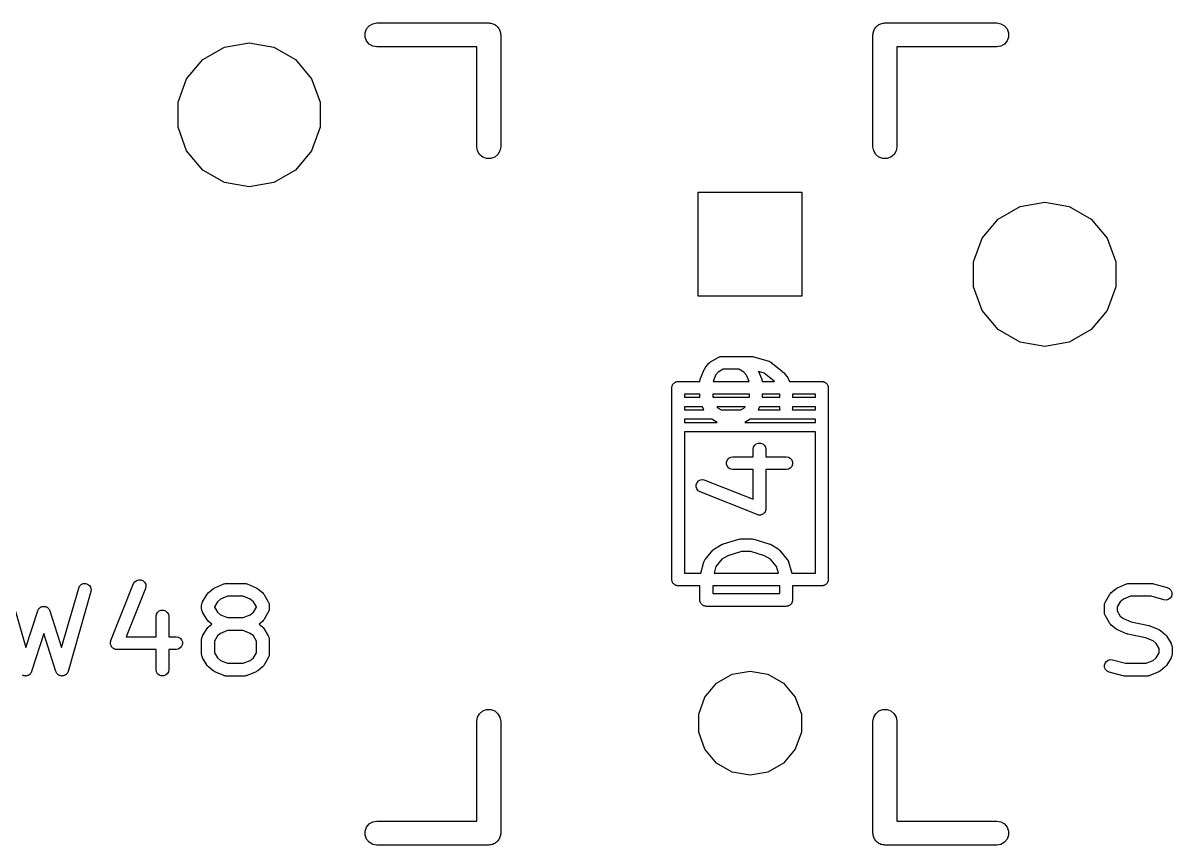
# Model space of a CAD drawing. Extents: x 47 to 330, y -254 to -153.
# Drawn here: x 189.57 to 207.84, y -226.54 to -213.46 of the extents above; entities that cross this region are included whole.
import ezdxf

# ---------------------------------------------------------------- set-up
doc = ezdxf.new("R2010")
doc.units = 0
doc.header["$MEASUREMENT"] = 0
doc.layers.add('BLACK', color=7, linetype='CONTINUOUS')

msp = doc.modelspace()

# ---------------------------------------------------------------- linework, layer by layer
at = {"layer": 'Black'}
for p, q in [((195.009, -213.617), (195.032, -213.555)), ((195.032, -213.555), (195.075, -213.504)), ((195.075, -213.504), (195.132, -213.471)), ((195.132, -213.471), (195.197, -213.459)), ((195.197, -213.459), (196.975, -213.459)), ((196.975, -213.459), (196.991, -213.462)), ((196.991, -213.462), (197.008, -213.462)), ((197.008, -213.462), (197.024, -213.468)), ((197.024, -213.468), (197.04, -213.471)), ((197.04, -213.471), (197.055, -213.479)), ((197.055, -213.479), (197.07, -213.485)), ((197.07, -213.485), (197.083, -213.496)), ((197.083, -213.496), (197.097, -213.504)), ((197.097, -213.504), (197.108, -213.517)), ((197.108, -213.517), (197.121, -213.528)), ((197.121, -213.528), (197.129, -213.542)), ((197.129, -213.542), (197.14, -213.555)), ((197.14, -213.555), (197.146, -213.57)), ((197.146, -213.57), (197.154, -213.585)), ((197.154, -213.585), (197.157, -213.601)), ((203.093, -213.601), (203.096, -213.585)), ((203.096, -213.585), (203.104, -213.57)), ((203.104, -213.57), (203.11, -213.555)), ((203.11, -213.555), (203.121, -213.542)), ((203.121, -213.542), (203.129, -213.528)), ((203.129, -213.528), (203.142, -213.517)), ((203.142, -213.517), (203.153, -213.504)), ((203.153, -213.504), (203.167, -213.496)), ((203.167, -213.496), (203.18, -213.485)), ((203.18, -213.485), (203.195, -213.479)), ((203.195, -213.479), (203.21, -213.471)), ((203.21, -213.471), (203.226, -213.468)), ((203.226, -213.468), (203.242, -213.462)), ((203.242, -213.462), (203.259, -213.462)), ((203.259, -213.462), (203.275, -213.459)), ((203.275, -213.459), (205.053, -213.459)), ((205.053, -213.459), (205.118, -213.471)), ((205.118, -213.471), (205.175, -213.504)), ((205.175, -213.504), (205.218, -213.555)), ((205.218, -213.555), (205.241, -213.617)), ((195.009, -213.683), (195.009, -213.617)), ((195.032, -213.745), (195.009, -213.683)), ((195.075, -213.796), (195.032, -213.745)), ((197.157, -213.601), (197.163, -213.617)), ((197.163, -213.617), (197.163, -213.634)), ((197.163, -213.634), (197.165, -213.65)), ((197.165, -213.65), (197.165, -215.428)), ((203.084, -213.65), (203.087, -213.634)), ((203.084, -215.428), (203.084, -213.65)), ((203.087, -213.617), (203.093, -213.601)), ((203.087, -213.634), (203.087, -213.617)), ((205.218, -213.745), (205.175, -213.796)), ((205.241, -213.683), (205.218, -213.745)), ((205.241, -213.617), (205.241, -213.683)), ((192.427, -214.041), (192.773, -213.842)), ((192.773, -213.842), (193.165, -213.773)), ((193.165, -213.773), (193.557, -213.842)), ((193.557, -213.842), (193.903, -214.041)), ((195.132, -213.829), (195.075, -213.796)), ((195.197, -213.84), (195.132, -213.829)), ((196.784, -213.84), (195.197, -213.84)), ((196.784, -215.428), (196.784, -213.84)), ((205.053, -213.84), (203.465, -213.84)), ((203.465, -213.84), (203.465, -215.428)), ((205.118, -213.829), (205.053, -213.84)), ((205.175, -213.796), (205.118, -213.829)), ((192.171, -214.346), (192.427, -214.041)), ((193.903, -214.041), (194.159, -214.346)), ((192.035, -214.721), (192.171, -214.346)), ((194.159, -214.346), (194.295, -214.721)), ((192.035, -215.119), (192.035, -214.721)), ((194.295, -214.721), (194.295, -215.119)), ((192.171, -215.494), (192.035, -215.119)), ((194.295, -215.119), (194.159, -215.494)), ((192.427, -215.799), (192.171, -215.494)), ((194.159, -215.494), (193.903, -215.799)), ((196.796, -215.493), (196.784, -215.428)), ((196.829, -215.55), (196.796, -215.493)), ((196.88, -215.593), (196.829, -215.55)), ((196.942, -215.616), (196.88, -215.593)), ((197.07, -215.593), (197.008, -215.616)), ((197.121, -215.55), (197.07, -215.593)), ((197.154, -215.493), (197.121, -215.55)), ((197.165, -215.428), (197.154, -215.493)), ((203.096, -215.493), (203.084, -215.428)), ((203.129, -215.55), (203.096, -215.493)), ((203.18, -215.593), (203.129, -215.55)), ((203.242, -215.616), (203.18, -215.593)), ((203.37, -215.593), (203.308, -215.616)), ((203.421, -215.55), (203.37, -215.593)), ((203.454, -215.493), (203.421, -215.55)), ((203.465, -215.428), (203.454, -215.493)), ((197.008, -215.616), (196.942, -215.616)), ((203.308, -215.616), (203.242, -215.616)), ((192.773, -215.998), (192.427, -215.799)), ((193.903, -215.799), (193.557, -215.998)), ((193.165, -216.067), (192.773, -215.998)), ((193.557, -215.998), (193.165, -216.067)), ((200.304, -217.805), (200.304, -216.154)), ((200.304, -216.154), (201.956, -216.154)), ((201.956, -216.154), (201.956, -217.805)), ((205.423, -216.382), (205.815, -216.313)), ((205.815, -216.313), (206.207, -216.382)), ((205.077, -216.581), (205.423, -216.382)), ((206.207, -216.382), (206.553, -216.581)), ((204.821, -216.886), (205.077, -216.581)), ((206.553, -216.581), (206.809, -216.886)), ((204.685, -217.261), (204.821, -216.886)), ((206.809, -216.886), (206.945, -217.261)), ((204.685, -217.659), (204.685, -217.261)), ((206.945, -217.261), (206.945, -217.659)), ((204.821, -218.034), (204.685, -217.659)), ((206.945, -217.659), (206.809, -218.034)), ((201.956, -217.805), (200.304, -217.805)), ((205.077, -218.339), (204.821, -218.034)), ((206.809, -218.034), (206.553, -218.339)), ((205.423, -218.538), (205.077, -218.339)), ((206.553, -218.339), (206.207, -218.538)), ((205.815, -218.607), (205.423, -218.538)), ((206.207, -218.538), (205.815, -218.607)), ((200.417, -218.947), (200.477, -218.874)), ((200.477, -218.874), (200.49, -218.863)), ((200.49, -218.863), (200.503, -218.852)), ((200.503, -218.852), (200.624, -218.78)), ((200.624, -218.78), (200.633, -218.776)), ((200.633, -218.776), (200.642, -218.771)), ((200.642, -218.771), (200.65, -218.77)), ((200.65, -218.77), (200.657, -218.767)), ((200.657, -218.767), (200.667, -218.767)), ((200.667, -218.767), (200.676, -218.765)), ((200.676, -218.765), (201.16, -218.765)), ((201.16, -218.765), (201.175, -218.768)), ((201.175, -218.768), (201.189, -218.77)), ((201.189, -218.77), (201.431, -218.842)), ((201.431, -218.842), (201.433, -218.843)), ((201.433, -218.843), (201.435, -218.843)), ((201.435, -218.843), (201.449, -218.851)), ((201.449, -218.851), (201.463, -218.858)), ((201.463, -218.858), (201.464, -218.859)), ((201.464, -218.859), (201.466, -218.86)), ((201.466, -218.86), (201.647, -219.005)), ((200.341, -219.118), (200.401, -218.973)), ((200.401, -218.973), (200.409, -218.96)), ((200.409, -218.96), (200.417, -218.947)), ((200.583, -219.065), (200.542, -219.164)), ((200.623, -219.018), (200.583, -219.065)), ((200.705, -218.968), (200.623, -219.018)), ((200.951, -218.968), (200.705, -218.968)), ((201.033, -219.018), (200.951, -218.968)), ((201.072, -219.065), (201.033, -219.018)), ((201.114, -219.164), (201.072, -219.065)), ((201.354, -219.031), (201.267, -219.005)), ((201.267, -219.005), (201.314, -219.118)), ((201.512, -219.157), (201.354, -219.031)), ((201.647, -219.005), (201.654, -219.013)), ((201.654, -219.013), (201.662, -219.02)), ((201.662, -219.02), (201.722, -219.092)), ((199.887, -219.248), (199.89, -219.24)), ((199.887, -219.257), (199.887, -219.248)), ((199.89, -219.24), (199.892, -219.231)), ((199.892, -219.231), (199.896, -219.224)), ((199.896, -219.224), (199.899, -219.215)), ((199.899, -219.215), (199.905, -219.208)), ((199.905, -219.208), (199.909, -219.201)), ((199.909, -219.201), (199.916, -219.195)), ((199.916, -219.195), (199.922, -219.188)), ((199.922, -219.188), (199.929, -219.184)), ((199.929, -219.184), (199.936, -219.178)), ((199.936, -219.178), (199.945, -219.175)), ((199.945, -219.175), (199.952, -219.171)), ((199.952, -219.171), (199.961, -219.169)), ((199.961, -219.169), (199.969, -219.166)), ((199.969, -219.166), (199.978, -219.166)), ((199.978, -219.166), (199.987, -219.164)), ((199.987, -219.164), (200.333, -219.164)), ((200.333, -219.152), (200.336, -219.138)), ((200.333, -219.155), (200.333, -219.152)), ((200.333, -219.157), (200.333, -219.155)), ((200.333, -219.164), (200.333, -219.157)), ((200.336, -219.138), (200.339, -219.122)), ((200.339, -219.122), (200.34, -219.12)), ((200.34, -219.12), (200.341, -219.118)), ((200.542, -219.164), (201.114, -219.164)), ((201.314, -219.118), (201.315, -219.12)), ((201.315, -219.12), (201.316, -219.122)), ((201.316, -219.122), (201.319, -219.138)), ((201.319, -219.138), (201.322, -219.152)), ((201.322, -219.152), (201.322, -219.155)), ((201.322, -219.155), (201.322, -219.157)), ((201.322, -219.157), (201.322, -219.164)), ((201.322, -219.164), (201.518, -219.164)), ((201.518, -219.164), (201.512, -219.157)), ((201.722, -219.092), (201.73, -219.105)), ((201.73, -219.105), (201.738, -219.118)), ((201.738, -219.118), (201.757, -219.164)), ((201.757, -219.164), (202.273, -219.164)), ((202.273, -219.164), (202.282, -219.166)), ((202.282, -219.166), (202.291, -219.166)), ((202.291, -219.166), (202.299, -219.169)), ((202.299, -219.169), (202.308, -219.171)), ((202.308, -219.171), (202.315, -219.175)), ((202.315, -219.175), (202.324, -219.178)), ((202.324, -219.178), (202.331, -219.184)), ((202.331, -219.184), (202.338, -219.188)), ((202.338, -219.188), (202.344, -219.195)), ((202.344, -219.195), (202.351, -219.201)), ((202.351, -219.201), (202.355, -219.208)), ((202.355, -219.208), (202.361, -219.215)), ((202.361, -219.215), (202.364, -219.224)), ((202.364, -219.224), (202.368, -219.231)), ((202.368, -219.231), (202.37, -219.24)), ((202.37, -219.24), (202.373, -219.248)), ((202.373, -219.248), (202.373, -219.257)), ((199.885, -219.266), (199.887, -219.257)), ((199.885, -222.314), (199.885, -219.266)), ((200.333, -219.368), (200.089, -219.368)), ((200.089, -219.368), (200.089, -219.415)), ((200.089, -219.415), (200.13, -219.415)), ((200.13, -219.415), (200.333, -219.415)), ((200.333, -219.415), (200.333, -219.368)), ((200.536, -219.368), (200.536, -219.415)), ((201.119, -219.368), (200.536, -219.368)), ((200.536, -219.415), (201.119, -219.415)), ((201.119, -219.415), (201.119, -219.368)), ((201.322, -219.368), (201.322, -219.415)), ((201.603, -219.368), (201.322, -219.368)), ((201.322, -219.415), (201.603, -219.415)), ((201.603, -219.415), (201.603, -219.368)), ((201.806, -219.368), (201.806, -219.415)), ((202.171, -219.368), (201.806, -219.368)), ((201.806, -219.415), (202.171, -219.415)), ((202.171, -219.415), (202.171, -219.368)), ((202.373, -219.257), (202.375, -219.266)), ((202.375, -219.266), (202.375, -222.314)), ((200.13, -219.565), (200.089, -219.565)), ((200.089, -219.565), (200.089, -219.615)), ((200.089, -219.615), (200.394, -219.615)), ((200.373, -219.565), (200.13, -219.565)), ((200.394, -219.615), (200.373, -219.565)), ((200.604, -219.565), (200.623, -219.587)), ((201.051, -219.565), (200.604, -219.565)), ((200.623, -219.587), (200.669, -219.615)), ((200.669, -219.615), (200.986, -219.615)), ((200.986, -219.615), (201.033, -219.587)), ((201.033, -219.587), (201.051, -219.565)), ((201.282, -219.565), (201.261, -219.615)), ((201.261, -219.615), (201.607, -219.615)), ((201.603, -219.565), (201.282, -219.565)), ((201.603, -219.593), (201.603, -219.565)), ((201.607, -219.615), (201.603, -219.593)), ((201.806, -219.593), (201.802, -219.615)), ((201.802, -219.615), (202.171, -219.615)), ((201.806, -219.565), (201.806, -219.593)), ((202.171, -219.565), (201.806, -219.565)), ((202.171, -219.615), (202.171, -219.565)), ((200.089, -219.765), (200.089, -219.815)), ((200.524, -219.765), (200.089, -219.765)), ((200.608, -219.815), (200.524, -219.765)), ((201.131, -219.765), (201.047, -219.815)), ((202.171, -219.765), (201.131, -219.765)), ((202.171, -219.815), (202.171, -219.765)), ((200.089, -219.815), (200.608, -219.815)), ((200.089, -219.965), (200.089, -222.212)), ((202.171, -219.965), (200.089, -219.965)), ((201.047, -219.815), (202.171, -219.815)), ((202.171, -222.212), (202.171, -219.965)), ((201.203, -220.18), (201.23, -220.158)), ((201.23, -220.158), (201.264, -220.146)), ((201.264, -220.146), (201.299, -220.146)), ((201.299, -220.146), (201.332, -220.158)), ((201.332, -220.158), (201.359, -220.18)), ((201.18, -220.246), (201.186, -220.211)), ((201.18, -220.362), (201.18, -220.246)), ((201.186, -220.211), (201.203, -220.18)), ((201.359, -220.18), (201.377, -220.211)), ((201.377, -220.211), (201.383, -220.246)), ((201.383, -220.246), (201.383, -220.362)), ((200.758, -220.446), (200.77, -220.413)), ((200.758, -220.481), (200.758, -220.446)), ((200.77, -220.514), (200.758, -220.481)), ((200.77, -220.413), (200.793, -220.386)), ((200.793, -220.541), (200.77, -220.514)), ((200.793, -220.386), (200.823, -220.368)), ((200.823, -220.368), (200.858, -220.362)), ((200.858, -220.362), (201.18, -220.362)), ((201.383, -220.362), (201.705, -220.362)), ((201.705, -220.362), (201.739, -220.368)), ((201.739, -220.368), (201.77, -220.386)), ((201.77, -220.386), (201.793, -220.413)), ((201.793, -220.514), (201.77, -220.541)), ((201.793, -220.413), (201.805, -220.446)), ((201.805, -220.481), (201.793, -220.514)), ((201.805, -220.446), (201.805, -220.481)), ((200.823, -220.559), (200.793, -220.541)), ((200.858, -220.565), (200.823, -220.559)), ((201.18, -220.565), (200.858, -220.565)), ((201.18, -221.039), (201.18, -220.565)), ((201.705, -220.565), (201.383, -220.565)), ((201.383, -220.565), (201.383, -221.189)), ((201.739, -220.559), (201.705, -220.565)), ((201.77, -220.541), (201.739, -220.559)), ((200.273, -220.841), (200.275, -220.806)), ((200.285, -220.874), (200.273, -220.841)), ((200.275, -220.806), (200.288, -220.773)), ((200.306, -220.902), (200.285, -220.874)), ((200.288, -220.773), (200.311, -220.746)), ((200.311, -220.746), (200.342, -220.73)), ((200.342, -220.73), (200.377, -220.725)), ((200.377, -220.725), (200.412, -220.732)), ((200.412, -220.732), (201.18, -221.039)), ((200.336, -220.921), (200.306, -220.902)), ((201.243, -221.283), (200.336, -220.921)), ((201.351, -221.261), (201.344, -221.269)), ((201.359, -221.254), (201.351, -221.261)), ((201.363, -221.248), (201.359, -221.254)), ((201.368, -221.243), (201.363, -221.248)), ((201.371, -221.233), (201.368, -221.243)), ((201.377, -221.224), (201.371, -221.233)), ((201.378, -221.217), (201.377, -221.224)), ((201.381, -221.21), (201.378, -221.217)), ((201.383, -221.189), (201.381, -221.199)), ((201.381, -221.199), (201.381, -221.21)), ((201.254, -221.286), (201.243, -221.283)), ((201.264, -221.289), (201.254, -221.286)), ((201.271, -221.289), (201.264, -221.289)), ((201.278, -221.291), (201.271, -221.289)), ((201.288, -221.289), (201.278, -221.291)), ((201.299, -221.289), (201.288, -221.289)), ((201.306, -221.287), (201.299, -221.289)), ((201.313, -221.286), (201.306, -221.287)), ((201.322, -221.281), (201.313, -221.286)), ((201.332, -221.277), (201.322, -221.281)), ((201.338, -221.272), (201.332, -221.277)), ((201.344, -221.269), (201.338, -221.272)), ((200.564, -221.828), (200.685, -221.755)), ((200.685, -221.755), (200.696, -221.751)), ((200.696, -221.751), (200.708, -221.745)), ((200.708, -221.745), (200.95, -221.672)), ((200.95, -221.672), (200.964, -221.671)), ((200.964, -221.671), (200.979, -221.668)), ((200.979, -221.668), (201.16, -221.668)), ((201.16, -221.668), (201.175, -221.671)), ((201.175, -221.671), (201.189, -221.672)), ((201.189, -221.672), (201.431, -221.745)), ((201.431, -221.745), (201.443, -221.751)), ((201.443, -221.751), (201.454, -221.755)), ((201.454, -221.755), (201.575, -221.828)), ((200.417, -221.995), (200.538, -221.85)), ((200.538, -221.85), (200.551, -221.839)), ((200.551, -221.839), (200.564, -221.828)), ((200.778, -221.936), (200.683, -221.993)), ((200.994, -221.871), (200.778, -221.936)), ((201.145, -221.871), (200.994, -221.871)), ((201.361, -221.936), (201.145, -221.871)), ((201.456, -221.993), (201.361, -221.936)), ((201.575, -221.828), (201.588, -221.839)), ((201.588, -221.839), (201.601, -221.85)), ((201.601, -221.85), (201.722, -221.995)), ((200.347, -222.212), (200.397, -222.033)), ((200.397, -222.033), (200.399, -222.029)), ((200.399, -222.026), (200.406, -222.014)), ((200.399, -222.029), (200.399, -222.026)), ((200.406, -222.014), (200.412, -222.001)), ((200.412, -222.001), (200.415, -221.998)), ((200.415, -221.998), (200.417, -221.995)), ((200.587, -222.108), (200.558, -222.212)), ((200.683, -221.993), (200.587, -222.108)), ((201.552, -222.108), (201.456, -221.993)), ((201.581, -222.212), (201.552, -222.108)), ((201.722, -221.995), (201.724, -221.998)), ((201.724, -221.998), (201.727, -222.001)), ((201.727, -222.001), (201.733, -222.014)), ((201.733, -222.014), (201.74, -222.026)), ((201.74, -222.026), (201.74, -222.029)), ((201.74, -222.029), (201.742, -222.033)), ((201.742, -222.033), (201.792, -222.212)), ((191.329, -222.381), (191.348, -222.351)), ((191.348, -222.351), (191.375, -222.33)), ((191.375, -222.33), (191.409, -222.318)), ((191.409, -222.318), (191.444, -222.32)), ((191.444, -222.32), (191.477, -222.333)), ((191.477, -222.333), (191.503, -222.356)), ((191.503, -222.356), (191.52, -222.387)), ((199.887, -222.323), (199.885, -222.314)), ((199.887, -222.332), (199.887, -222.323)), ((199.89, -222.34), (199.887, -222.332)), ((199.892, -222.349), (199.89, -222.34)), ((199.896, -222.356), (199.892, -222.349)), ((199.899, -222.365), (199.896, -222.356)), ((200.089, -222.212), (200.347, -222.212)), ((200.558, -222.212), (201.581, -222.212)), ((201.792, -222.212), (202.171, -222.212)), ((202.364, -222.356), (202.361, -222.365)), ((202.368, -222.349), (202.364, -222.356)), ((202.37, -222.34), (202.368, -222.349)), ((202.373, -222.332), (202.37, -222.34)), ((202.375, -222.314), (202.373, -222.323)), ((202.373, -222.323), (202.373, -222.332)), ((189.344, -222.452), (189.615, -223.399)), ((190.184, -223.399), (190.455, -222.452)), ((190.65, -222.507), (190.287, -223.777)), ((190.455, -222.452), (190.47, -222.42)), ((190.47, -222.42), (190.496, -222.395)), ((190.496, -222.395), (190.528, -222.381)), ((190.528, -222.381), (190.563, -222.378)), ((190.563, -222.378), (190.597, -222.388)), ((190.597, -222.388), (190.625, -222.409)), ((190.625, -222.409), (190.645, -222.438)), ((190.645, -222.438), (190.654, -222.472)), ((190.654, -222.472), (190.65, -222.507)), ((190.966, -223.288), (191.329, -222.381)), ((191.518, -222.457), (191.21, -223.225)), ((191.525, -222.422), (191.518, -222.457)), ((191.52, -222.387), (191.525, -222.422)), ((192.497, -222.548), (192.508, -222.535)), ((192.508, -222.535), (192.519, -222.522)), ((192.519, -222.522), (192.592, -222.462)), ((192.592, -222.462), (192.605, -222.454)), ((192.605, -222.454), (192.618, -222.446)), ((192.618, -222.446), (192.763, -222.386)), ((192.763, -222.386), (192.765, -222.385)), ((192.765, -222.385), (192.767, -222.384)), ((192.767, -222.384), (192.783, -222.381)), ((192.783, -222.381), (192.797, -222.378)), ((192.797, -222.378), (192.8, -222.378)), ((192.8, -222.378), (192.802, -222.378)), ((192.802, -222.378), (193.092, -222.378)), ((193.092, -222.378), (193.095, -222.378)), ((193.095, -222.378), (193.097, -222.378)), ((193.097, -222.378), (193.112, -222.381)), ((193.112, -222.381), (193.127, -222.384)), ((193.127, -222.384), (193.129, -222.385)), ((193.129, -222.385), (193.132, -222.386)), ((193.132, -222.386), (193.277, -222.446)), ((193.277, -222.446), (193.289, -222.454)), ((193.289, -222.454), (193.303, -222.462)), ((193.303, -222.462), (193.375, -222.522)), ((193.375, -222.522), (193.386, -222.535)), ((193.386, -222.535), (193.397, -222.548)), ((199.905, -222.372), (199.899, -222.365)), ((199.909, -222.379), (199.905, -222.372)), ((199.916, -222.385), (199.909, -222.379)), ((199.922, -222.392), (199.916, -222.385)), ((199.929, -222.396), (199.922, -222.392)), ((199.936, -222.402), (199.929, -222.396)), ((199.945, -222.405), (199.936, -222.402)), ((199.952, -222.409), (199.945, -222.405)), ((199.961, -222.411), (199.952, -222.409)), ((199.969, -222.414), (199.961, -222.411)), ((199.978, -222.414), (199.969, -222.414)), ((199.987, -222.416), (199.978, -222.414)), ((200.333, -222.416), (199.987, -222.416)), ((200.333, -222.641), (200.333, -222.416)), ((200.536, -222.416), (200.536, -222.539)), ((201.603, -222.416), (200.536, -222.416)), ((200.536, -222.539), (201.603, -222.539)), ((201.603, -222.539), (201.603, -222.416)), ((202.273, -222.416), (201.806, -222.416)), ((201.806, -222.416), (201.806, -222.641)), ((202.282, -222.414), (202.273, -222.416)), ((202.291, -222.414), (202.282, -222.414)), ((202.299, -222.411), (202.291, -222.414)), ((202.308, -222.409), (202.299, -222.411)), ((202.315, -222.405), (202.308, -222.409)), ((202.324, -222.402), (202.315, -222.405)), ((202.331, -222.396), (202.324, -222.402)), ((202.338, -222.392), (202.331, -222.396)), ((202.344, -222.385), (202.338, -222.392)), ((202.351, -222.379), (202.344, -222.385)), ((202.355, -222.372), (202.351, -222.379)), ((202.361, -222.365), (202.355, -222.372)), ((206.853, -222.548), (206.864, -222.535)), ((206.864, -222.535), (206.875, -222.522)), ((206.875, -222.522), (206.947, -222.462)), ((206.947, -222.462), (206.961, -222.454)), ((206.961, -222.454), (206.973, -222.446)), ((206.973, -222.446), (207.118, -222.386)), ((207.118, -222.386), (207.121, -222.385)), ((207.121, -222.385), (207.123, -222.384)), ((207.123, -222.384), (207.138, -222.381)), ((207.138, -222.381), (207.153, -222.378)), ((207.153, -222.378), (207.155, -222.378)), ((207.155, -222.378), (207.158, -222.378)), ((207.158, -222.378), (207.52, -222.378)), ((207.52, -222.378), (207.534, -222.38)), ((207.534, -222.38), (207.548, -222.382)), ((207.548, -222.382), (207.765, -222.442)), ((207.765, -222.442), (207.797, -222.457)), ((207.797, -222.457), (207.822, -222.482)), ((207.822, -222.482), (207.837, -222.515)), ((207.837, -222.515), (207.839, -222.55)), ((192.41, -222.721), (192.412, -222.712)), ((192.41, -222.782), (192.41, -222.721)), ((192.412, -222.702), (192.415, -222.695)), ((192.412, -222.712), (192.412, -222.702)), ((192.415, -222.695), (192.416, -222.687)), ((192.416, -222.687), (192.421, -222.678)), ((192.421, -222.678), (192.425, -222.669)), ((192.425, -222.669), (192.497, -222.548)), ((192.663, -222.668), (192.613, -222.75)), ((192.71, -222.628), (192.663, -222.668)), ((192.822, -222.581), (192.71, -222.628)), ((193.072, -222.581), (192.822, -222.581)), ((193.184, -222.628), (193.072, -222.581)), ((193.232, -222.668), (193.184, -222.628)), ((193.281, -222.75), (193.232, -222.668)), ((193.397, -222.548), (193.47, -222.669)), ((193.47, -222.669), (193.473, -222.678)), ((193.473, -222.678), (193.478, -222.687)), ((193.478, -222.687), (193.48, -222.695)), ((193.48, -222.695), (193.482, -222.702)), ((193.482, -222.702), (193.483, -222.712)), ((193.483, -222.712), (193.484, -222.721)), ((193.484, -222.721), (193.484, -222.782)), ((200.334, -222.649), (200.333, -222.641)), ((200.334, -222.658), (200.334, -222.649)), ((200.338, -222.667), (200.334, -222.658)), ((200.339, -222.675), (200.338, -222.667)), ((200.343, -222.683), (200.339, -222.675)), ((200.347, -222.691), (200.343, -222.683)), ((200.352, -222.698), (200.347, -222.691)), ((200.357, -222.706), (200.352, -222.698)), ((200.364, -222.712), (200.357, -222.706)), ((200.369, -222.718), (200.364, -222.712)), ((200.377, -222.723), (200.369, -222.718)), ((200.384, -222.729), (200.377, -222.723)), ((201.762, -222.723), (201.755, -222.729)), ((201.77, -222.718), (201.762, -222.723)), ((201.776, -222.712), (201.77, -222.718)), ((201.782, -222.706), (201.776, -222.712)), ((201.787, -222.698), (201.782, -222.706)), ((201.793, -222.691), (201.787, -222.698)), ((201.796, -222.683), (201.793, -222.691)), ((201.8, -222.675), (201.796, -222.683)), ((201.802, -222.667), (201.8, -222.675)), ((201.805, -222.658), (201.802, -222.667)), ((201.806, -222.641), (201.805, -222.649)), ((201.805, -222.649), (201.805, -222.658)), ((206.766, -222.721), (206.767, -222.712)), ((206.766, -222.842), (206.766, -222.721)), ((206.767, -222.712), (206.768, -222.702)), ((206.768, -222.702), (206.77, -222.695)), ((206.77, -222.695), (206.772, -222.687)), ((206.772, -222.687), (206.777, -222.678)), ((206.777, -222.678), (206.78, -222.669)), ((206.78, -222.669), (206.853, -222.548)), ((207.018, -222.668), (206.969, -222.75)), ((207.066, -222.628), (207.018, -222.668)), ((207.178, -222.581), (207.066, -222.628)), ((207.507, -222.581), (207.178, -222.581)), ((207.711, -222.638), (207.507, -222.581)), ((207.746, -222.641), (207.711, -222.638)), ((207.78, -222.632), (207.746, -222.641)), ((207.809, -222.612), (207.78, -222.632)), ((207.83, -222.584), (207.809, -222.612)), ((207.839, -222.55), (207.83, -222.584)), ((189.615, -223.399), (189.803, -222.811)), ((189.803, -222.811), (189.804, -222.808)), ((189.804, -222.808), (189.805, -222.804)), ((189.805, -222.804), (189.813, -222.792)), ((189.813, -222.792), (189.819, -222.78)), ((189.819, -222.78), (189.822, -222.777)), ((189.822, -222.777), (189.824, -222.774)), ((189.824, -222.774), (189.835, -222.766)), ((189.835, -222.766), (189.845, -222.756)), ((189.845, -222.756), (189.849, -222.755)), ((189.849, -222.755), (189.852, -222.752)), ((189.852, -222.752), (189.865, -222.748)), ((189.865, -222.748), (189.878, -222.743)), ((189.878, -222.743), (189.882, -222.743)), ((189.882, -222.743), (189.886, -222.742)), ((189.886, -222.742), (189.899, -222.742)), ((189.899, -222.742), (189.913, -222.742)), ((189.913, -222.742), (189.917, -222.743)), ((189.917, -222.743), (189.921, -222.743)), ((189.921, -222.743), (189.934, -222.748)), ((189.934, -222.748), (189.947, -222.752)), ((189.947, -222.752), (189.95, -222.755)), ((189.95, -222.755), (189.954, -222.756)), ((189.954, -222.756), (189.964, -222.766)), ((189.964, -222.766), (189.974, -222.774)), ((189.974, -222.774), (189.977, -222.777)), ((189.977, -222.777), (189.98, -222.78)), ((189.98, -222.78), (189.986, -222.792)), ((189.986, -222.792), (189.993, -222.804)), ((189.993, -222.804), (189.994, -222.808)), ((189.994, -222.808), (189.996, -222.811)), ((189.996, -222.811), (190.184, -223.399)), ((191.685, -222.903), (191.691, -222.868)), ((191.685, -223.225), (191.685, -222.903)), ((191.691, -222.868), (191.708, -222.838)), ((191.708, -222.838), (191.735, -222.815)), ((191.735, -222.815), (191.768, -222.803)), ((191.768, -222.803), (191.804, -222.803)), ((191.804, -222.803), (191.837, -222.815)), ((191.837, -222.815), (191.864, -222.838)), ((191.864, -222.838), (191.882, -222.868)), ((191.882, -222.868), (191.888, -222.903)), ((191.888, -222.903), (191.888, -223.225)), ((192.412, -222.791), (192.41, -222.782)), ((192.412, -222.801), (192.412, -222.791)), ((192.415, -222.809), (192.412, -222.801)), ((192.416, -222.817), (192.415, -222.809)), ((192.421, -222.825), (192.416, -222.817)), ((192.425, -222.834), (192.421, -222.825)), ((192.497, -222.955), (192.425, -222.834)), ((192.613, -222.75), (192.613, -222.754)), ((192.613, -222.754), (192.663, -222.836)), ((192.663, -222.836), (192.71, -222.875)), ((192.71, -222.875), (192.822, -222.922)), ((193.072, -222.922), (193.184, -222.875)), ((193.184, -222.875), (193.232, -222.836)), ((193.232, -222.836), (193.281, -222.754)), ((193.281, -222.754), (193.281, -222.75)), ((193.47, -222.834), (193.397, -222.955)), ((193.473, -222.825), (193.47, -222.834)), ((193.478, -222.817), (193.473, -222.825)), ((193.48, -222.809), (193.478, -222.817)), ((193.482, -222.801), (193.48, -222.809)), ((193.483, -222.791), (193.482, -222.801)), ((193.484, -222.782), (193.483, -222.791)), ((200.392, -222.732), (200.384, -222.729)), ((200.4, -222.736), (200.392, -222.732)), ((200.409, -222.738), (200.4, -222.736)), ((200.417, -222.741), (200.409, -222.738)), ((200.426, -222.741), (200.417, -222.741)), ((200.435, -222.742), (200.426, -222.741)), ((201.705, -222.742), (200.435, -222.742)), ((201.713, -222.741), (201.705, -222.742)), ((201.722, -222.741), (201.713, -222.741)), ((201.731, -222.738), (201.722, -222.741)), ((201.739, -222.736), (201.731, -222.738)), ((201.747, -222.732), (201.739, -222.736)), ((201.755, -222.729), (201.747, -222.732)), ((206.767, -222.852), (206.766, -222.842)), ((206.768, -222.862), (206.767, -222.852)), ((206.77, -222.869), (206.768, -222.862)), ((206.772, -222.877), (206.77, -222.869)), ((206.777, -222.886), (206.772, -222.877)), ((206.78, -222.895), (206.777, -222.886)), ((206.853, -223.016), (206.78, -222.895)), ((206.969, -222.75), (206.969, -222.814)), ((206.969, -222.814), (207.018, -222.896)), ((207.018, -222.896), (207.066, -222.936)), ((192.508, -222.968), (192.497, -222.955)), ((192.497, -223.092), (192.508, -223.08)), ((192.519, -222.981), (192.508, -222.968)), ((192.508, -223.08), (192.519, -223.067)), ((192.571, -223.024), (192.519, -222.981)), ((192.519, -223.067), (192.571, -223.024)), ((192.822, -222.922), (193.072, -222.922)), ((193.375, -222.981), (193.324, -223.024)), ((193.324, -223.024), (193.375, -223.067)), ((193.386, -222.968), (193.375, -222.981)), ((193.375, -223.067), (193.386, -223.08)), ((193.397, -222.955), (193.386, -222.968)), ((193.386, -223.08), (193.397, -223.092)), ((206.864, -223.028), (206.853, -223.016)), ((206.875, -223.041), (206.864, -223.028)), ((206.947, -223.102), (206.875, -223.041)), ((207.066, -222.936), (207.188, -222.987)), ((207.188, -222.987), (207.469, -223.045)), ((207.469, -223.045), (207.478, -223.049)), ((207.478, -223.049), (207.487, -223.051)), ((207.487, -223.051), (207.632, -223.111)), ((189.899, -223.176), (189.706, -223.78)), ((190.093, -223.78), (189.899, -223.176)), ((191.21, -223.225), (191.685, -223.225)), ((191.888, -223.225), (192.004, -223.225)), ((192.004, -223.225), (192.039, -223.231)), ((192.039, -223.231), (192.069, -223.248)), ((192.069, -223.248), (192.092, -223.275)), ((192.41, -223.266), (192.412, -223.256)), ((192.41, -223.508), (192.41, -223.266)), ((192.412, -223.246), (192.415, -223.239)), ((192.412, -223.256), (192.412, -223.246)), ((192.415, -223.239), (192.416, -223.231)), ((192.416, -223.231), (192.421, -223.223)), ((192.421, -223.223), (192.425, -223.213)), ((192.425, -223.213), (192.497, -223.092)), ((192.663, -223.212), (192.613, -223.294)), ((192.71, -223.172), (192.663, -223.212)), ((192.822, -223.125), (192.71, -223.172)), ((193.072, -223.125), (192.822, -223.125)), ((193.184, -223.172), (193.072, -223.125)), ((193.232, -223.212), (193.184, -223.172)), ((193.281, -223.294), (193.232, -223.212)), ((193.397, -223.092), (193.47, -223.213)), ((193.47, -223.213), (193.473, -223.223)), ((193.473, -223.223), (193.478, -223.231)), ((193.478, -223.231), (193.48, -223.239)), ((193.48, -223.239), (193.482, -223.246)), ((193.482, -223.246), (193.483, -223.256)), ((193.483, -223.256), (193.484, -223.266)), ((193.484, -223.266), (193.484, -223.508)), ((206.961, -223.109), (206.947, -223.102)), ((206.973, -223.118), (206.961, -223.109)), ((207.118, -223.178), (206.973, -223.118)), ((207.128, -223.18), (207.118, -223.178)), ((207.137, -223.184), (207.128, -223.18)), ((207.418, -223.242), (207.137, -223.184)), ((207.54, -223.293), (207.418, -223.242)), ((207.632, -223.111), (207.645, -223.12)), ((207.645, -223.12), (207.658, -223.127)), ((207.658, -223.127), (207.731, -223.188)), ((207.731, -223.188), (207.742, -223.201)), ((207.742, -223.201), (207.753, -223.213)), ((207.753, -223.213), (207.825, -223.334)), ((190.959, -223.323), (190.96, -223.316)), ((190.96, -223.333), (190.959, -223.323)), ((190.96, -223.309), (190.964, -223.299)), ((190.96, -223.316), (190.96, -223.309)), ((190.96, -223.344), (190.96, -223.333)), ((190.963, -223.351), (190.96, -223.344)), ((190.964, -223.358), (190.963, -223.351)), ((190.964, -223.299), (190.966, -223.288)), ((190.969, -223.367), (190.964, -223.358)), ((190.972, -223.377), (190.969, -223.367)), ((190.977, -223.383), (190.972, -223.377)), ((190.981, -223.389), (190.977, -223.383)), ((190.988, -223.396), (190.981, -223.389)), ((190.995, -223.404), (190.988, -223.396)), ((191.001, -223.408), (190.995, -223.404)), ((191.007, -223.413), (191.001, -223.408)), ((191.017, -223.416), (191.007, -223.413)), ((191.026, -223.422), (191.017, -223.416)), ((191.033, -223.423), (191.026, -223.422)), ((191.04, -223.426), (191.033, -223.423)), ((191.05, -223.426), (191.04, -223.426)), ((191.06, -223.428), (191.05, -223.426)), ((191.685, -223.428), (191.06, -223.428)), ((191.685, -223.75), (191.685, -223.428)), ((192.004, -223.428), (191.888, -223.428)), ((191.888, -223.428), (191.888, -223.75)), ((192.039, -223.422), (192.004, -223.428)), ((192.069, -223.404), (192.039, -223.422)), ((192.092, -223.377), (192.069, -223.404)), ((192.092, -223.275), (192.104, -223.309)), ((192.104, -223.344), (192.092, -223.377)), ((192.104, -223.309), (192.104, -223.344)), ((192.613, -223.294), (192.613, -223.479)), ((193.281, -223.479), (193.281, -223.294)), ((207.587, -223.333), (207.54, -223.293)), ((207.637, -223.415), (207.587, -223.333)), ((207.637, -223.479), (207.637, -223.415)), ((207.825, -223.334), (207.829, -223.343)), ((207.829, -223.343), (207.834, -223.352)), ((207.834, -223.352), (207.835, -223.36)), ((207.835, -223.36), (207.838, -223.367)), ((207.838, -223.367), (207.838, -223.377)), ((207.838, -223.377), (207.84, -223.387)), ((207.84, -223.387), (207.84, -223.508)), ((192.412, -223.517), (192.41, -223.508)), ((192.412, -223.527), (192.412, -223.517)), ((192.415, -223.534), (192.412, -223.527)), ((192.416, -223.542), (192.415, -223.534)), ((192.421, -223.551), (192.416, -223.542)), ((192.425, -223.56), (192.421, -223.551)), ((192.497, -223.681), (192.425, -223.56)), ((192.613, -223.479), (192.663, -223.562)), ((192.663, -223.562), (192.71, -223.601)), ((192.71, -223.601), (192.822, -223.648)), ((193.072, -223.648), (193.184, -223.601)), ((193.184, -223.601), (193.232, -223.562)), ((193.232, -223.562), (193.281, -223.479)), ((193.47, -223.56), (193.397, -223.681)), ((193.473, -223.551), (193.47, -223.56)), ((193.478, -223.542), (193.473, -223.551)), ((193.48, -223.534), (193.478, -223.542)), ((193.482, -223.527), (193.48, -223.534)), ((193.483, -223.517), (193.482, -223.527)), ((193.484, -223.508), (193.483, -223.517)), ((206.776, -223.645), (206.796, -223.617)), ((206.796, -223.617), (206.825, -223.597)), ((206.825, -223.597), (206.859, -223.588)), ((206.859, -223.588), (206.894, -223.591)), ((206.894, -223.591), (207.099, -223.648)), ((207.428, -223.648), (207.54, -223.601)), ((207.54, -223.601), (207.587, -223.562)), ((207.587, -223.562), (207.637, -223.479)), ((207.825, -223.56), (207.753, -223.681)), ((207.829, -223.551), (207.825, -223.56)), ((207.834, -223.542), (207.829, -223.551)), ((207.835, -223.534), (207.834, -223.542)), ((207.838, -223.527), (207.835, -223.534)), ((207.84, -223.508), (207.838, -223.517)), ((207.838, -223.517), (207.838, -223.527)), ((189.685, -223.816), (189.682, -223.82)), ((189.689, -223.812), (189.685, -223.816)), ((189.695, -223.801), (189.689, -223.812)), ((189.702, -223.791), (189.695, -223.801)), ((189.703, -223.785), (189.702, -223.791)), ((189.706, -223.78), (189.703, -223.785)), ((190.095, -223.785), (190.093, -223.78)), ((190.097, -223.791), (190.095, -223.785)), ((190.104, -223.801), (190.097, -223.791)), ((190.109, -223.812), (190.104, -223.801)), ((190.113, -223.816), (190.109, -223.812)), ((190.117, -223.82), (190.113, -223.816)), ((190.265, -223.818), (190.255, -223.825)), ((190.268, -223.813), (190.265, -223.818)), ((190.272, -223.809), (190.268, -223.813)), ((190.277, -223.798), (190.272, -223.809)), ((190.284, -223.788), (190.277, -223.798)), ((190.285, -223.783), (190.284, -223.788)), ((190.287, -223.777), (190.285, -223.783)), ((191.691, -223.784), (191.685, -223.75)), ((191.708, -223.815), (191.691, -223.784)), ((191.735, -223.838), (191.708, -223.815)), ((191.864, -223.815), (191.837, -223.838)), ((191.882, -223.784), (191.864, -223.815)), ((191.888, -223.75), (191.882, -223.784)), ((192.508, -223.694), (192.497, -223.681)), ((192.519, -223.707), (192.508, -223.694)), ((192.592, -223.767), (192.519, -223.707)), ((192.605, -223.775), (192.592, -223.767)), ((192.618, -223.783), (192.605, -223.775)), ((192.763, -223.843), (192.618, -223.783)), ((192.822, -223.648), (193.072, -223.648)), ((193.277, -223.783), (193.132, -223.843)), ((193.289, -223.775), (193.277, -223.783)), ((193.303, -223.767), (193.289, -223.775)), ((193.375, -223.707), (193.303, -223.767)), ((193.386, -223.694), (193.375, -223.707)), ((193.397, -223.681), (193.386, -223.694)), ((200.847, -223.821), (201.13, -223.771)), ((201.13, -223.771), (201.413, -223.821)), ((206.766, -223.679), (206.776, -223.645)), ((206.769, -223.714), (206.766, -223.679)), ((206.784, -223.747), (206.769, -223.714)), ((206.808, -223.772), (206.784, -223.747)), ((206.84, -223.787), (206.808, -223.772)), ((207.058, -223.847), (206.84, -223.787)), ((207.099, -223.648), (207.428, -223.648)), ((207.632, -223.783), (207.487, -223.843)), ((207.645, -223.775), (207.632, -223.783)), ((207.658, -223.767), (207.645, -223.775)), ((207.731, -223.707), (207.658, -223.767)), ((207.742, -223.694), (207.731, -223.707)), ((207.753, -223.681), (207.742, -223.694)), ((189.573, -223.843), (189.562, -223.839)), ((189.584, -223.848), (189.573, -223.843)), ((189.59, -223.848), (189.584, -223.848)), ((189.595, -223.85), (189.59, -223.848)), ((189.607, -223.85), (189.595, -223.85)), ((189.62, -223.851), (189.607, -223.85)), ((189.625, -223.849), (189.62, -223.851)), ((189.631, -223.849), (189.625, -223.849)), ((189.642, -223.844), (189.631, -223.849)), ((189.653, -223.841), (189.642, -223.844)), ((189.658, -223.838), (189.653, -223.841)), ((189.663, -223.835), (189.658, -223.838)), ((189.672, -223.827), (189.663, -223.835)), ((189.682, -223.82), (189.672, -223.827)), ((190.126, -223.827), (190.117, -223.82)), ((190.135, -223.835), (190.126, -223.827)), ((190.141, -223.838), (190.135, -223.835)), ((190.145, -223.841), (190.141, -223.838)), ((190.157, -223.844), (190.145, -223.841)), ((190.168, -223.849), (190.157, -223.844)), ((190.174, -223.849), (190.168, -223.849)), ((190.179, -223.851), (190.174, -223.849)), ((190.191, -223.85), (190.179, -223.851)), ((190.203, -223.85), (190.191, -223.85)), ((190.209, -223.848), (190.203, -223.85)), ((190.214, -223.848), (190.209, -223.848)), ((190.225, -223.843), (190.214, -223.848)), ((190.237, -223.839), (190.225, -223.843)), ((190.241, -223.836), (190.237, -223.839)), ((190.246, -223.834), (190.241, -223.836)), ((190.255, -223.825), (190.246, -223.834)), ((191.768, -223.85), (191.735, -223.838)), ((191.804, -223.85), (191.768, -223.85)), ((191.837, -223.838), (191.804, -223.85)), ((192.765, -223.844), (192.763, -223.843)), ((192.767, -223.845), (192.765, -223.844)), ((192.783, -223.848), (192.767, -223.845)), ((192.797, -223.851), (192.783, -223.848)), ((192.8, -223.851), (192.797, -223.851)), ((192.802, -223.851), (192.8, -223.851)), ((193.092, -223.851), (192.802, -223.851)), ((193.095, -223.851), (193.092, -223.851)), ((193.097, -223.851), (193.095, -223.851)), ((193.112, -223.848), (193.097, -223.851)), ((193.127, -223.845), (193.112, -223.848)), ((193.129, -223.844), (193.127, -223.845)), ((193.132, -223.843), (193.129, -223.844)), ((200.412, -224.186), (200.597, -223.965)), ((200.597, -223.965), (200.847, -223.821)), ((201.413, -223.821), (201.663, -223.965)), ((201.663, -223.965), (201.848, -224.186)), ((207.071, -223.849), (207.058, -223.847)), ((207.085, -223.851), (207.071, -223.849)), ((207.448, -223.851), (207.085, -223.851)), ((207.45, -223.851), (207.448, -223.851)), ((207.453, -223.851), (207.45, -223.851)), ((207.467, -223.848), (207.453, -223.851)), ((207.483, -223.845), (207.467, -223.848)), ((207.485, -223.844), (207.483, -223.845)), ((207.487, -223.843), (207.485, -223.844)), ((200.314, -224.456), (200.412, -224.186)), ((201.848, -224.186), (201.946, -224.456)), ((196.784, -224.572), (196.796, -224.507)), ((196.796, -224.507), (196.829, -224.45)), ((196.829, -224.45), (196.88, -224.407)), ((196.88, -224.407), (196.942, -224.384)), ((196.942, -224.384), (197.008, -224.384)), ((197.008, -224.384), (197.07, -224.407)), ((197.07, -224.407), (197.121, -224.45)), ((197.121, -224.45), (197.154, -224.507)), ((197.154, -224.507), (197.165, -224.572)), ((200.314, -224.744), (200.314, -224.456)), ((201.946, -224.456), (201.946, -224.744)), ((203.084, -224.572), (203.096, -224.507)), ((203.096, -224.507), (203.129, -224.45)), ((203.129, -224.45), (203.18, -224.407)), ((203.18, -224.407), (203.242, -224.384)), ((203.242, -224.384), (203.308, -224.384)), ((203.308, -224.384), (203.37, -224.407)), ((203.37, -224.407), (203.421, -224.45)), ((203.421, -224.45), (203.454, -224.507)), ((203.454, -224.507), (203.465, -224.572)), ((196.784, -226.159), (196.784, -224.572)), ((197.165, -224.572), (197.165, -226.35)), ((203.084, -226.35), (203.084, -224.572)), ((203.465, -224.572), (203.465, -226.159)), ((200.412, -225.014), (200.314, -224.744)), ((201.946, -224.744), (201.848, -225.014)), ((200.597, -225.235), (200.412, -225.014)), ((201.848, -225.014), (201.663, -225.235)), ((200.847, -225.379), (200.597, -225.235)), ((201.663, -225.235), (201.413, -225.379)), ((201.13, -225.429), (200.847, -225.379)), ((201.413, -225.379), (201.13, -225.429)), ((195.075, -226.204), (195.132, -226.171)), ((195.132, -226.171), (195.197, -226.159)), ((195.197, -226.159), (196.784, -226.159)), ((203.465, -226.159), (205.053, -226.159)), ((205.053, -226.159), (205.118, -226.171)), ((205.118, -226.171), (205.175, -226.204)), ((195.009, -226.317), (195.032, -226.255)), ((195.009, -226.383), (195.009, -226.317)), ((195.032, -226.255), (195.075, -226.204)), ((197.165, -226.35), (197.163, -226.366)), ((197.163, -226.366), (197.163, -226.383)), ((203.087, -226.366), (203.084, -226.35)), ((203.087, -226.383), (203.087, -226.366)), ((205.175, -226.204), (205.218, -226.255)), ((205.218, -226.255), (205.241, -226.317)), ((205.241, -226.317), (205.241, -226.383)), ((195.032, -226.445), (195.009, -226.383)), ((195.075, -226.496), (195.032, -226.445)), ((195.132, -226.529), (195.075, -226.496)), ((195.197, -226.54), (195.132, -226.529)), ((196.975, -226.54), (195.197, -226.54)), ((196.991, -226.538), (196.975, -226.54)), ((197.008, -226.538), (196.991, -226.538)), ((197.024, -226.532), (197.008, -226.538)), ((197.04, -226.529), (197.024, -226.532)), ((197.055, -226.521), (197.04, -226.529)), ((197.07, -226.515), (197.055, -226.521)), ((197.083, -226.504), (197.07, -226.515)), ((197.097, -226.496), (197.083, -226.504)), ((197.108, -226.483), (197.097, -226.496)), ((197.121, -226.472), (197.108, -226.483)), ((197.129, -226.458), (197.121, -226.472)), ((197.14, -226.445), (197.129, -226.458)), ((197.146, -226.43), (197.14, -226.445)), ((197.154, -226.415), (197.146, -226.43)), ((197.157, -226.399), (197.154, -226.415)), ((197.163, -226.383), (197.157, -226.399)), ((203.093, -226.399), (203.087, -226.383)), ((203.096, -226.415), (203.093, -226.399)), ((203.104, -226.43), (203.096, -226.415)), ((203.11, -226.445), (203.104, -226.43)), ((203.121, -226.458), (203.11, -226.445)), ((203.129, -226.472), (203.121, -226.458)), ((203.142, -226.483), (203.129, -226.472)), ((203.153, -226.496), (203.142, -226.483)), ((203.167, -226.504), (203.153, -226.496)), ((203.18, -226.515), (203.167, -226.504)), ((203.195, -226.521), (203.18, -226.515)), ((203.21, -226.529), (203.195, -226.521)), ((203.226, -226.532), (203.21, -226.529)), ((203.242, -226.538), (203.226, -226.532)), ((203.259, -226.538), (203.242, -226.538)), ((203.275, -226.54), (203.259, -226.538)), ((205.053, -226.54), (203.275, -226.54)), ((205.118, -226.529), (205.053, -226.54)), ((205.175, -226.496), (205.118, -226.529)), ((205.218, -226.445), (205.175, -226.496)), ((205.241, -226.383), (205.218, -226.445))]:
    msp.add_line(p, q, dxfattribs=at)

doc.saveas('drawing.dxf')
